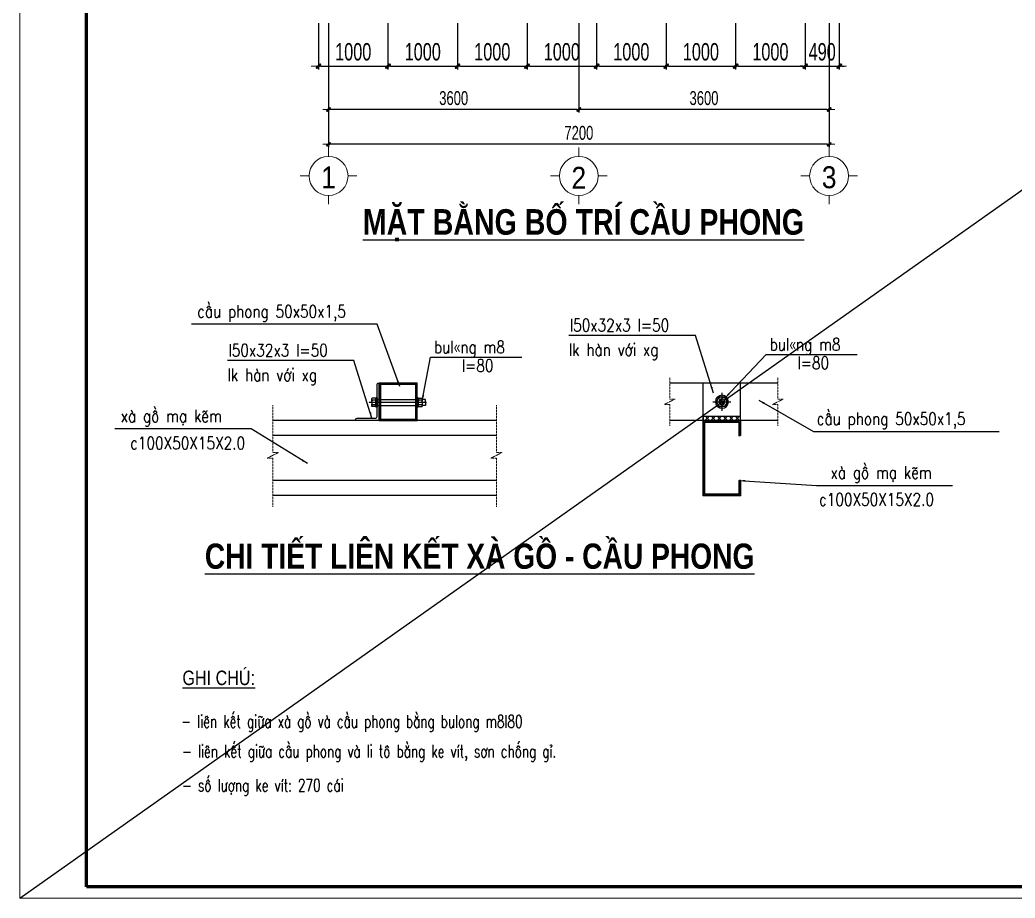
# Model space of a CAD drawing. Header units: millimetres. Extents: x -178395 to 493851, y -561170 to -280028.
# Drawn here: x 237651 to 251964, y -474425 to -461790 of the extents above; entities that cross this region are included whole.
import ezdxf
from ezdxf.enums import TextEntityAlignment as Align

# ---------------------------------------------------------------- set-up
doc = ezdxf.new("R2010")
doc.units = ezdxf.units.MM
doc.header["$MEASUREMENT"] = 0
doc.header["$PDMODE"] = 32
for name, pattern in [('CENTER2', [1.125, 0.75, -0.125, 0.125, -0.125]), ('HIDDEN', [0.375, 0.25, -0.125]), ('HIDDEN2', [0.1875, 0.125, -0.0625])]:
    doc.linetypes.add(name, pattern=pattern)
doc.layers.get('Defpoints').update_dxf_attribs({"color": 1})
doc.layers.add('BOLTS', color=9, linetype='Continuous')
doc.layers.add('KCS_Plotter', color=11, linetype='Continuous', plot=False)
for name, color, linetype, lineweight in [('Khungten_LCDI', 7, 'Continuous', 5), ('LC Dim', 8, 'Continuous', 18), ('LC Hatch', 252, 'Continuous', 9), ('LC ISO', 153, 'Continuous', 13), ('LC Net dam 1', 30, 'Continuous', 30), ('LC Net manh', 133, 'Continuous', 5), ('LC Net thay', 63, 'Continuous', 25), ('LC Text1', 3, 'Continuous', 20), ('LC Text2', 7, 'Continuous', 25), ('MANH', 35, 'HIDDEN', 5)]:
    doc.layers.add(name, color=color, linetype=linetype, lineweight=lineweight)
doc.styles.add('HOATBIF', font='hoatbif.shx', dxfattribs={"width": 0.7})
doc.styles.add('Khungten', font='VHAVAN.TTF', dxfattribs={"width": 0.9, "height": 5000})
doc.styles.add('LC 1', font='VHAVANB.TTF')
doc.styles.add('LC 3', font='vnsimli.shx', dxfattribs={"width": 0.75})
doc.styles.add('LC3', font='VHARIALB.TTF', dxfattribs={"width": 0.8})
doc.styles.add('romans.shx', font='romans.shx', dxfattribs={"width": 0.7, "bigfont": 'vns.shx'})
doc.styles.add('T2', font='VHARIAL.TTF', dxfattribs={"width": 0.8})
doc.styles.add('Title', font='VHBLACK.TTF', dxfattribs={"width": 0.8})
doc.dimstyles.new('1-100', dxfattribs={"dimscale": 100, "dimtxt": 2.5, "dimasz": 0.35, "dimexe": 0.5, "dimexo": 0, "dimgap": 0.8, "dimtad": 1, "dimdec": 0, "dimzin": 0, "dimdsep": 46, "dimtxsty": 'HOATBIF', "dimblk1": 'DOT', "dimblk2": 'DOT', "dimsah": 1, "dimcen": -1, "dimdle": 1, "dimclrd": 256, "dimclre": 256, "dimclrt": 4, "dimadec": 3, "dimazin": 2, "dimtfac": 0.333333, "dimtdec": 0, "dimtix": 1, "dimtmove": 2, "dimatfit": 3, "dimldrblk": 'DOT', "dimfxl": 1, "dimtvp": 0.833333, "dimtolj": 1, "dimtzin": 0, "dimarcsym": 0})
doc.dimstyles.new('D100X10', dxfattribs={"dimscale": 100, "dimtxt": 2.5, "dimasz": 1.2, "dimexe": 1, "dimexo": 0, "dimgap": 0.5, "dimtad": 1, "dimdec": 0, "dimlfac": 0.1, "dimzin": 0, "dimdsep": 46, "dimtxsty": 'romans.shx', "dimblk": 'ARCHTICK', "dimcen": 0.09, "dimdle": 1, "dimclrd": 8, "dimclre": 8, "dimclrt": 3, "dimadec": 0, "dimazin": 0, "dimtfac": 1, "dimtdec": 0, "dimtmove": 0, "dimatfit": 3, "dimfxl": 1, "dimtolj": 1, "dimtzin": 0, "dimarcsym": 0})
doc.dimstyles.new('DIM CHUAN', dxfattribs={"dimscale": 60, "dimtxt": 2.5, "dimasz": 0.35, "dimexe": 0.5, "dimexo": 0, "dimgap": 0.8, "dimtad": 1, "dimdec": 0, "dimzin": 0, "dimdsep": 46, "dimtxsty": 'HOATBIF', "dimblk1": 'DOT', "dimblk2": 'DOT', "dimsah": 1, "dimcen": -1, "dimdle": 1, "dimclrd": 256, "dimclre": 256, "dimclrt": 4, "dimadec": 3, "dimazin": 2, "dimtfac": 0.333333, "dimtdec": 0, "dimtix": 1, "dimtmove": 2, "dimatfit": 3, "dimldrblk": 'DOT', "dimfxl": 1, "dimtvp": 0.833333, "dimtolj": 1, "dimtzin": 0, "dimarcsym": 0})

# ---------------------------------------------------------------- blocks, each defined once
blk = doc.blocks.new('TIEUDE1')
at = {"layer": 'LC Text2', "color": 7, "style": 'LC 1'}
blk.add_attdef('TIªU§Ò', text='', height=5, dxfattribs=at).set_placement((0, 0), align=Align.BOTTOM_CENTER)
blk.add_attdef('TL', text='', height=3, dxfattribs=at).set_placement((0, -2), align=Align.TOP_CENTER)
blk = doc.blocks.new('*U500')
h = blk.add_hatch()
h.set_pattern_fill('ANSI31', color=8, scale=0.586667, angle=30, style=0)
h.set_pattern_definition([(165, (-1953.24174, 3115.80702), (-0.0189800633, -0.0708345606), [])])
edge = h.paths.add_edge_path()
edge.add_line((-3.1, 6.7), (-3.1, 6.7))
edge.add_ellipse((-3.6, 6.6), major_axis=(-0.405, 0.405), ratio=1, start_angle=231.1342, end_angle=305.0819)
edge.add_line((-3.5, 7.2), (-3.5, 7.2))
edge.add_line((-3.5, 7.2), (-2.6, 7.2))
edge.add_line((-2.6, 7.2), (-2.6, 7.2))
edge.add_ellipse((-2.5, 6.6), major_axis=(-0.405, 0.405), ratio=1, start_angle=-37.0022, end_angle=38.8658)
h = blk.add_hatch()
h.set_pattern_fill('ANSI31', color=8, scale=0.586667, angle=30, style=0)
h.set_pattern_definition([(195, (-1953.24174, -3124.60702), (-0.0189800633, 0.0708345606), [])])
edge = h.paths.add_edge_path()
edge.add_line((-3.1, 2.1), (-3.1, 2.1))
edge.add_ellipse((-3.6, 2.2), major_axis=(-0.405, 0.405), ratio=1, start_angle=144.9181, end_angle=218.8658, ccw=False)
edge.add_line((-3.5, 1.6), (-3.5, 1.6))
edge.add_line((-3.5, 1.6), (-2.6, 1.6))
edge.add_line((-2.6, 1.6), (-2.6, 1.6))
edge.add_ellipse((-2.5, 2.2), major_axis=(-0.405, 0.405), ratio=1, start_angle=51.1342, end_angle=127.0022, ccw=False)
h = blk.add_hatch()
h.set_pattern_fill('ANSI31', color=8, scale=0.586667, angle=30, style=0)
h.set_pattern_definition([(15, (1953.24174, 3115.80702), (0.0189800633, -0.0708345606), [])])
edge = h.paths.add_edge_path()
edge.add_line((3.1, 6.7), (3.1, 6.7))
edge.add_ellipse((3.6, 6.6), major_axis=(0.405, 0.405), ratio=1, start_angle=54.9181, end_angle=128.8658, ccw=False)
edge.add_line((3.5, 7.2), (3.5, 7.2))
edge.add_line((3.5, 7.2), (2.6, 7.2))
edge.add_line((2.6, 7.2), (2.6, 7.2))
edge.add_ellipse((2.5, 6.6), major_axis=(0.405, 0.405), ratio=1, start_angle=321.1342, end_angle=397.0022, ccw=False)
h = blk.add_hatch()
h.set_pattern_fill('ANSI31', color=8, scale=0.586667, angle=30, style=0)
h.set_pattern_definition([(345, (1953.24174, -3124.60702), (0.0189800633, 0.0708345606), [])])
edge = h.paths.add_edge_path()
edge.add_line((3.1, 2.1), (3.1, 2.1))
edge.add_ellipse((3.6, 2.2), major_axis=(0.405, 0.405), ratio=1, start_angle=141.1342, end_angle=215.0819)
edge.add_line((3.5, 1.6), (3.5, 1.6))
edge.add_line((3.5, 1.6), (2.6, 1.6))
edge.add_line((2.6, 1.6), (2.6, 1.6))
edge.add_ellipse((2.5, 2.2), major_axis=(0.405, 0.405), ratio=1, start_angle=232.9978, end_angle=308.8658)
h = blk.add_hatch()
h.set_pattern_fill('ANSI31', color=8, scale=0.586667, angle=30, style=0)
h.set_pattern_definition([(165, (-1953.24174, 3095.54595), (-0.0189800633, -0.0708345606), [])])
edge = h.paths.add_edge_path()
edge.add_line((-3.1, -55.6), (-3.1, -55.6))
edge.add_ellipse((-3.6, -55.6), major_axis=(-0.405, 0.405), ratio=1, start_angle=231.1342, end_angle=305.0819)
edge.add_line((-3.5, -55.1), (-3.5, -55.1))
edge.add_line((-3.5, -55.1), (-2.6, -55.1))
edge.add_line((-2.6, -55.1), (-2.6, -55.1))
edge.add_ellipse((-2.5, -55.6), major_axis=(-0.405, 0.405), ratio=1, start_angle=-37.0022, end_angle=38.8658)
h = blk.add_hatch()
h.set_pattern_fill('ANSI31', color=8, scale=0.586667, angle=30, style=0)
h.set_pattern_definition([(195, (-1953.24174, -3144.868095), (-0.0189800633, 0.0708345606), [])])
edge = h.paths.add_edge_path()
edge.add_line((-3.1, -60.1), (-3.1, -60.1))
edge.add_ellipse((-3.6, -60.1), major_axis=(-0.405, 0.405), ratio=1, start_angle=144.9181, end_angle=218.8658, ccw=False)
edge.add_line((-3.5, -60.7), (-3.5, -60.7))
edge.add_line((-3.5, -60.7), (-2.6, -60.7))
edge.add_line((-2.6, -60.7), (-2.6, -60.7))
edge.add_ellipse((-2.5, -60.1), major_axis=(-0.405, 0.405), ratio=1, start_angle=51.1342, end_angle=127.0022, ccw=False)
h = blk.add_hatch()
h.set_pattern_fill('ANSI31', color=8, scale=0.586667, angle=30, style=0)
h.set_pattern_definition([(15, (1953.24174, 3095.54595), (0.0189800633, -0.0708345606), [])])
edge = h.paths.add_edge_path()
edge.add_line((3.1, -55.6), (3.1, -55.6))
edge.add_ellipse((3.6, -55.6), major_axis=(0.405, 0.405), ratio=1, start_angle=54.9181, end_angle=128.8658, ccw=False)
edge.add_line((3.5, -55.1), (3.5, -55.1))
edge.add_line((3.5, -55.1), (2.6, -55.1))
edge.add_line((2.6, -55.1), (2.6, -55.1))
edge.add_ellipse((2.5, -55.6), major_axis=(0.405, 0.405), ratio=1, start_angle=321.1342, end_angle=397.0022, ccw=False)
h = blk.add_hatch()
h.set_pattern_fill('ANSI31', color=8, scale=0.586667, angle=30, style=0)
h.set_pattern_definition([(345, (1953.24174, -3144.868095), (0.0189800633, 0.0708345606), [])])
edge = h.paths.add_edge_path()
edge.add_line((3.1, -60.1), (3.1, -60.1))
edge.add_ellipse((3.6, -60.1), major_axis=(0.405, 0.405), ratio=1, start_angle=141.1342, end_angle=215.0819)
edge.add_line((3.5, -60.7), (3.5, -60.7))
edge.add_line((3.5, -60.7), (2.6, -60.7))
edge.add_line((2.6, -60.7), (2.6, -60.7))
edge.add_ellipse((2.5, -60.1), major_axis=(0.405, 0.405), ratio=1, start_angle=232.9978, end_angle=308.8658)
at = {"color": 8}
for p, q in [((-5.6, 2.2), (-5.6, 6.6)), ((0, 7.2), (-5, 7.2)), ((-3.1, 2.2), (-3.1, 6.6)), ((0, 7.2), (5, 7.2)), ((3.1, 2.2), (3.1, 6.6)), ((5.6, 2.2), (5.6, 6.6)), ((0, -60.7), (-5, -60.7)), ((-3.1, -60.1), (-3.1, -55.6)), ((0, -60.7), (5, -60.7)), ((3.1, -60.1), (3.1, -55.6))]:
    blk.add_line(p, q, dxfattribs=at)
at = {"color": 8, "linetype": 'CENTER2'}
blk.add_line((0, -66.5), (0, 11.2), dxfattribs=at)
at = {"color": 3, "linetype": 'HIDDEN2'}
for p, q in [((-4, 0), (-4, -53.5)), ((4, 0), (4, -53.5))]:
    blk.add_line(p, q, dxfattribs=at)
at = {"color": 3}
for points in [[(0, 1.6), (-5.8, 1.6, 0.414214), (-6.4, 1), (-6.4, 0.6, 0.414214), (-5.8, 0), (0, 0), (5.8, 0, 0.414214), (6.4, 0.6), (6.4, 1, 0.414214), (5.8, 1.6)], [(0, -53.5), (-5.8, -53.5, 0.414214), (-6.4, -54), (-6.4, -54.5, 0.414214), (-5.8, -55.1), (0, -55.1), (5.8, -55.1, 0.414214), (6.4, -54.5), (6.4, -54, 0.414214), (5.8, -53.5)]]:
    blk.add_lwpolyline(points, format="xyb", close=True, dxfattribs=at)
at = {"color": 8}
for points in [[(-5, -55.1, 0.414214), (-5.6, -55.6), (-5.6, -60.1, 0.414214), (-5, -60.7)], [(5, -55.1, -0.414214), (5.6, -55.6), (5.6, -60.1, -0.414214), (5, -60.7)]]:
    blk.add_lwpolyline(points, format="xyb", dxfattribs=at)
blk.add_lwpolyline([(-5, -55.1), (0, -55.1)], dxfattribs=at)
at = {"color": 3}
for points in [[(0, -65.1), (-3.9, -65.1, -0.414214), (-4, -65), (-4, -60.7)], [(0, -65.1), (3.9, -65.1, 0.414214), (4, -65), (4, -60.7)]]:
    blk.add_lwpolyline(points, format="xyb", dxfattribs=at)
at = {"color": 8}
for centre, start, end in [((-5, 6.6), 90, 180), ((-5, 2.2), 180, 270), ((-3.6, 6.6), 360, 90), ((-3.6, 2.2), 270, 0), ((-3.6, 2.2), 270, 0), ((-2.5, 6.6), 90, 180), ((-2.5, 2.2), 180, 270), ((-2.5, 2.2), 180, 270), ((2.5, 6.6), 360, 90), ((2.5, 2.2), 270, 0), ((2.5, 2.2), 270, 0), ((3.6, 6.6), 90, 180), ((3.6, 2.2), 180, 270), ((3.6, 2.2), 180, 270), ((5, 6.6), 360, 90), ((5, 2.2), 270, 0), ((-3.6, -55.6), 360, 90), ((-3.6, -60.1), 270, 0), ((-3.6, -60.1), 270, 0), ((-2.5, -55.6), 90, 180), ((-2.5, -60.1), 180, 270), ((-2.5, -60.1), 180, 270), ((2.5, -55.6), 360, 90), ((2.5, -60.1), 270, 0), ((2.5, -60.1), 270, 0), ((3.6, -55.6), 90, 180), ((3.6, -60.1), 180, 270), ((3.6, -60.1), 180, 270)]:
    blk.add_arc(centre, 0.573, start, end, dxfattribs=at)
blk = doc.blocks.new('_ArchTick')
at = {"color": 0, "linetype": 'ByBlock', "const_width": 0.15}
blk.add_lwpolyline([(-0.5, -0.5), (0.5, 0.5)], dxfattribs=at)
blk = doc.blocks.new('*U502')
h = blk.add_hatch()
h.set_pattern_fill('ANSI31', color=250, scale=0.06, angle=210, style=0)
h.set_pattern_definition([(255, (0, -8e-13), (0.184009, -0.049305), [])])
h.paths.add_polyline_path([(-6.4, 3.7), (-5.9, 3.4, -0.129049), (-4.6, 4.7)])
h.paths.add_polyline_path([(-5.9, 3.4), (-6.4, 3.7), (-6.4, 1.6, -0.129049)])
h = blk.add_hatch(color=250)
h.paths.add_polyline_path([(0, 4, 0.414214), (-4, 0), (0, 0)])
h.paths.add_polyline_path([(4, 0), (0, 0), (0, -4, 0.414214)])
h = blk.add_hatch()
h.set_pattern_fill('ANSI31', color=250, scale=0.06, angle=150, style=0)
h.set_pattern_definition([(195, (0, -8e-13), (0.049305, -0.184009), [])])
h.paths.add_polyline_path([(0, 7.4), (0, 6.8, -0.129049), (1.8, 6.4)])
h.paths.add_polyline_path([(0, 6.8), (0, 7.4), (-1.8, 6.4, -0.129049)])
h = blk.add_hatch()
h.set_pattern_fill('ANSI31', color=250, scale=0.06, angle=90, style=0)
h.set_pattern_definition([(135, (0, -8e-13), (-0.134704, -0.134704), [])])
h.paths.add_polyline_path([(6.4, 3.7), (5.9, 3.4, -0.129049), (6.4, 1.6)])
h.paths.add_polyline_path([(5.9, 3.4), (6.4, 3.7), (4.6, 4.7, -0.129049)])
h = blk.add_hatch()
h.set_pattern_fill('ANSI31', color=250, scale=0.06, angle=270, style=0)
h.set_pattern_definition([(315, (0, -8e-13), (0.134704, 0.134704), [])])
h.paths.add_polyline_path([(-6.4, -3.7), (-5.9, -3.4, -0.129049), (-6.4, -1.6)])
h.paths.add_polyline_path([(-5.9, -3.4), (-6.4, -3.7), (-4.6, -4.7, -0.129049)])
h = blk.add_hatch()
h.set_pattern_fill('ANSI31', color=250, scale=0.06, angle=330, style=0)
h.set_pattern_definition([(15, (0, -8e-13), (-0.049305, 0.184009), [])])
h.paths.add_polyline_path([(0, -7.4), (0, -6.8, -0.129049), (-1.8, -6.4)])
h.paths.add_polyline_path([(0, -6.8), (0, -7.4), (1.8, -6.4, -0.129049)])
h = blk.add_hatch()
h.set_pattern_fill('ANSI31', color=250, scale=0.06, angle=30, style=0)
h.set_pattern_definition([(75, (0, -8e-13), (-0.184009, 0.049305), [])])
h.paths.add_polyline_path([(6.4, -3.7), (5.9, -3.4, -0.129049), (4.6, -4.7)])
h.paths.add_polyline_path([(5.9, -3.4), (6.4, -3.7), (6.4, -1.6, -0.129049)])
at = {"color": 8, "linetype": 'CENTER2'}
blk.add_line((0, 12), (0, -12), dxfattribs=at)
at = {"color": 3, "linetype": 'Continuous'}
blk.add_lwpolyline([(6.4, -3.7), (6.4, 3.7), (0, 7.4), (-6.4, 3.7), (-6.4, -3.7), (0, -7.4)], close=True, dxfattribs=at)
at = {"color": 8, "linetype": 'CENTER2'}
blk.add_lwpolyline([(-12, 0), (12, 0)], dxfattribs=at)
at = {"color": 250, "linetype": 'Continuous'}
blk.add_circle((0, 0), 8.8, dxfattribs=at)
at = {"color": 1}
blk.add_circle((0, 0), 4, dxfattribs=at)
for centre, start, end in [((-2.8, 1.6), 119.4134, 180.5866), ((0, 3.2), 59.4134, 120.5866), ((2.8, 1.6), 359.4134, 60.5866), ((-2.8, -1.6), 179.4134, 240.5866), ((0, -3.2), 239.4134, 300.5866), ((2.8, -1.6), 299.4134, 0.5866)]:
    blk.add_arc(centre, 3.61, start, end)
blk = doc.blocks.new('lcdi fix')
at = {"layer": 'Defpoints', "lineweight": 0}
blk.add_lwpolyline([(-1200, -14850), (-1200, 14850), (40800, 14850), (40800, -14850)], close=True, dxfattribs=at)
at = {"layer": 'Khungten_LCDI', "color": 5, "lineweight": 60}
blk.add_lwpolyline([(0, -14650), (0, 14650), (40600, 14650), (40600, -14650)], close=True, dxfattribs=at)
at = {"color": 7, "style": 'Khungten', "width": 0.8}
for tag, p in [('REVISION', (39499, -10746)), ('NGAYHT', (39546, -11609))]:
    blk.add_attdef(tag, text='', height=200, dxfattribs=at).set_placement(p, align=Align.CENTER)
at = {"layer": 'LC Text1', "color": 3, "style": 'LC 1', "width": 1.834006}
for tag, p, p2 in [('TENBANVE1', (36913, -8886), (40339, -8886)), ('TENBANVE2', (36913, -9562), (40339, -9562))]:
    blk.add_attdef(tag, text='', height=250, dxfattribs=at).set_placement(p, p2, align=Align.FIT)
at = {"layer": 'LC Text1', "style": 'Title', "width": 0.7}
blk.add_attdef('SOBANVE', text='', height=250, dxfattribs=at).set_placement((39562, -13896), align=Align.CENTER)
blk = doc.blocks.new('DOT')
at = {"layer": 'LC Dim'}
blk.add_line((-3, 0), (3, 0), dxfattribs=at)
at = {"layer": 'LC Dim', "color": 4}
blk.add_line((-1, -1), (1, 1), dxfattribs=at)
blk.add_lwpolyline([(0.5, 1), (-1, -0.5), (-0.5, -1), (1, 0.5)], close=True, dxfattribs=at)
blk = doc.blocks.new('*D579')
at = {"layer": 'Defpoints', "color": 0, "ltscale": 2, "transparency": 16777216}
for p in [(245690, -461835), (249290, -461835), (245690, -463080)]:
    blk.add_point(p, dxfattribs=at)
at = {"layer": 'LC Dim', "lineweight": -2, "ltscale": 2, "transparency": 16777216}
for p, q in [((245690, -461835), (245690, -463120)), ((249290, -461835), (249290, -463120)), ((249262, -463080), (245718, -463080))]:
    blk.add_line(p, q, dxfattribs=at)
at = {"layer": 'LC Dim', "lineweight": -2, "ltscale": 2, "transparency": 16777216, "xscale": 28, "yscale": 28, "zscale": 28, "rotation": 180}
blk.add_blockref('DOT', (245690, -463080), dxfattribs=at)
at = {"layer": 'LC Dim', "lineweight": -2, "ltscale": 2, "transparency": 16777216, "xscale": 28, "yscale": 28, "zscale": 28}
blk.add_blockref('DOT', (249290, -463080), dxfattribs=at)
at = {"layer": 'LC Dim', "color": 4, "ltscale": 2, "transparency": 16777216, "insert": (247490, -462916), "char_height": 200, "attachment_point": 5, "style": 'HOATBIF'}
blk.add_mtext('\\A1;3600', dxfattribs=at)
blk = doc.blocks.new('_Dot')
at = {"color": 0, "linetype": 'ByBlock', "lineweight": -2}
blk.add_line((-0.5, 0), (-1, 0), dxfattribs=at)
at = {"color": 0, "linetype": 'ByBlock', "const_width": 0.5}
blk.add_lwpolyline([(-0.25, 0, 1), (0.25, 0, 1)], format="xyb", close=True, dxfattribs=at)
blk = doc.blocks.new('*D580')
at = {"layer": 'Defpoints', "color": 0, "ltscale": 2, "transparency": 16777216}
for p in [(242090, -461835), (245690, -461835), (242090, -463080)]:
    blk.add_point(p, dxfattribs=at)
at = {"layer": 'LC Dim', "lineweight": -2, "ltscale": 2, "transparency": 16777216}
for p, q in [((242090, -461835), (242090, -463120)), ((245690, -461835), (245690, -463120)), ((245662, -463080), (242118, -463080))]:
    blk.add_line(p, q, dxfattribs=at)
at = {"layer": 'LC Dim', "lineweight": -2, "ltscale": 2, "transparency": 16777216, "xscale": 28, "yscale": 28, "zscale": 28, "rotation": 180}
blk.add_blockref('DOT', (242090, -463080), dxfattribs=at)
at = {"layer": 'LC Dim', "lineweight": -2, "ltscale": 2, "transparency": 16777216, "xscale": 28, "yscale": 28, "zscale": 28}
blk.add_blockref('DOT', (245690, -463080), dxfattribs=at)
at = {"layer": 'LC Dim', "color": 4, "ltscale": 2, "transparency": 16777216, "insert": (243890, -462916), "char_height": 200, "attachment_point": 5, "style": 'HOATBIF'}
blk.add_mtext('\\A1;3600', dxfattribs=at)
blk = doc.blocks.new('*D581')
at = {"layer": 'Defpoints', "color": 0, "ltscale": 2, "transparency": 16777216}
for p in [(242090, -461835), (249290, -461835), (242090, -463580)]:
    blk.add_point(p, dxfattribs=at)
at = {"layer": 'LC Dim', "lineweight": -2, "ltscale": 2, "transparency": 16777216}
for p, q in [((242090, -461835), (242090, -463620)), ((249290, -461835), (249290, -463620)), ((249262, -463580), (242118, -463580))]:
    blk.add_line(p, q, dxfattribs=at)
at = {"layer": 'LC Dim', "lineweight": -2, "ltscale": 2, "transparency": 16777216, "xscale": 28, "yscale": 28, "zscale": 28, "rotation": 180}
blk.add_blockref('DOT', (242090, -463580), dxfattribs=at)
at = {"layer": 'LC Dim', "lineweight": -2, "ltscale": 2, "transparency": 16777216, "xscale": 28, "yscale": 28, "zscale": 28}
blk.add_blockref('DOT', (249290, -463580), dxfattribs=at)
at = {"layer": 'LC Dim', "color": 4, "ltscale": 2, "transparency": 16777216, "insert": (245690, -463416), "char_height": 200, "attachment_point": 5, "style": 'HOATBIF'}
blk.add_mtext('\\A1;7200', dxfattribs=at)
blk = doc.blocks.new('TTRUC')
at = {"layer": 'LC ISO'}
for p, q in [((0, 6.95), (0, 10.13)), ((-6.95, 0), (-10.13, 0)), ((6.95, 0), (10.13, 0)), ((0, -6.95), (0, -10.13))]:
    blk.add_line(p, q, dxfattribs=at)
at = {"layer": 'LC Net manh'}
blk.add_circle((0, 0), 6.95, dxfattribs=at)
blk = doc.blocks.new('*D933')
at = {"layer": 'Defpoints', "color": 0, "ltscale": 250, "transparency": 16777216}
for p in [(241945, -461835), (242945, -461835), (242945, -462455)]:
    blk.add_point(p, dxfattribs=at)
at = {"layer": 'LC Dim', "linetype": 'ByBlock', "lineweight": -2, "ltscale": 250, "transparency": 16777216}
for p, q in [((241945, -461835), (241945, -462505)), ((242945, -461835), (242945, -462505)), ((241980, -462455), (242910, -462455))]:
    blk.add_line(p, q, dxfattribs=at)
at = {"layer": 'LC Dim', "lineweight": -2, "ltscale": 250, "transparency": 16777216, "xscale": 35, "yscale": 35, "zscale": 35, "rotation": 180}
blk.add_blockref('DOT', (241945, -462455), dxfattribs=at)
at = {"layer": 'LC Dim', "lineweight": -2, "ltscale": 250, "transparency": 16777216, "xscale": 35, "yscale": 35, "zscale": 35}
blk.add_blockref('DOT', (242945, -462455), dxfattribs=at)
at = {"layer": 'LC Dim', "color": 4, "ltscale": 250, "transparency": 16777216, "insert": (242445, -462250), "char_height": 250, "attachment_point": 5, "style": 'HOATBIF'}
blk.add_mtext('\\A1;1000', dxfattribs=at)
blk = doc.blocks.new('*D934')
at = {"layer": 'Defpoints', "color": 0, "ltscale": 250, "transparency": 16777216}
for p in [(242945, -461835), (243945, -461835), (243945, -462455)]:
    blk.add_point(p, dxfattribs=at)
at = {"layer": 'LC Dim', "linetype": 'ByBlock', "lineweight": -2, "ltscale": 250, "transparency": 16777216}
for p, q in [((242945, -461835), (242945, -462505)), ((243945, -461835), (243945, -462505)), ((242980, -462455), (243910, -462455))]:
    blk.add_line(p, q, dxfattribs=at)
at = {"layer": 'LC Dim', "lineweight": -2, "ltscale": 250, "transparency": 16777216, "xscale": 35, "yscale": 35, "zscale": 35, "rotation": 180}
blk.add_blockref('DOT', (242945, -462455), dxfattribs=at)
at = {"layer": 'LC Dim', "lineweight": -2, "ltscale": 250, "transparency": 16777216, "xscale": 35, "yscale": 35, "zscale": 35}
blk.add_blockref('DOT', (243945, -462455), dxfattribs=at)
at = {"layer": 'LC Dim', "color": 4, "ltscale": 250, "transparency": 16777216, "insert": (243445, -462250), "char_height": 250, "attachment_point": 5, "style": 'HOATBIF'}
blk.add_mtext('\\A1;1000', dxfattribs=at)
blk = doc.blocks.new('*D935')
at = {"layer": 'Defpoints', "color": 0, "ltscale": 250, "transparency": 16777216}
for p in [(243945, -461835), (244945, -461835), (244945, -462455)]:
    blk.add_point(p, dxfattribs=at)
at = {"layer": 'LC Dim', "linetype": 'ByBlock', "lineweight": -2, "ltscale": 250, "transparency": 16777216}
for p, q in [((243945, -461835), (243945, -462505)), ((244945, -461835), (244945, -462505)), ((243980, -462455), (244910, -462455))]:
    blk.add_line(p, q, dxfattribs=at)
at = {"layer": 'LC Dim', "lineweight": -2, "ltscale": 250, "transparency": 16777216, "xscale": 35, "yscale": 35, "zscale": 35, "rotation": 180}
blk.add_blockref('DOT', (243945, -462455), dxfattribs=at)
at = {"layer": 'LC Dim', "lineweight": -2, "ltscale": 250, "transparency": 16777216, "xscale": 35, "yscale": 35, "zscale": 35}
blk.add_blockref('DOT', (244945, -462455), dxfattribs=at)
at = {"layer": 'LC Dim', "color": 4, "ltscale": 250, "transparency": 16777216, "insert": (244445, -462250), "char_height": 250, "attachment_point": 5, "style": 'HOATBIF'}
blk.add_mtext('\\A1;1000', dxfattribs=at)
blk = doc.blocks.new('*D936')
at = {"layer": 'Defpoints', "color": 0, "ltscale": 250, "transparency": 16777216}
for p in [(244945, -461835), (245945, -461835), (245945, -462455)]:
    blk.add_point(p, dxfattribs=at)
at = {"layer": 'LC Dim', "linetype": 'ByBlock', "lineweight": -2, "ltscale": 250, "transparency": 16777216}
for p, q in [((244945, -461835), (244945, -462505)), ((245945, -461835), (245945, -462505)), ((244980, -462455), (245910, -462455))]:
    blk.add_line(p, q, dxfattribs=at)
at = {"layer": 'LC Dim', "lineweight": -2, "ltscale": 250, "transparency": 16777216, "xscale": 35, "yscale": 35, "zscale": 35, "rotation": 180}
blk.add_blockref('DOT', (244945, -462455), dxfattribs=at)
at = {"layer": 'LC Dim', "lineweight": -2, "ltscale": 250, "transparency": 16777216, "xscale": 35, "yscale": 35, "zscale": 35}
blk.add_blockref('DOT', (245945, -462455), dxfattribs=at)
at = {"layer": 'LC Dim', "color": 4, "ltscale": 250, "transparency": 16777216, "insert": (245445, -462250), "char_height": 250, "attachment_point": 5, "style": 'HOATBIF'}
blk.add_mtext('\\A1;1000', dxfattribs=at)
blk = doc.blocks.new('*D937')
at = {"layer": 'Defpoints', "color": 0, "ltscale": 250, "transparency": 16777216}
for p in [(245945, -461835), (246945, -461835), (246945, -462455)]:
    blk.add_point(p, dxfattribs=at)
at = {"layer": 'LC Dim', "linetype": 'ByBlock', "lineweight": -2, "ltscale": 250, "transparency": 16777216}
for p, q in [((245945, -461835), (245945, -462505)), ((246945, -461835), (246945, -462505)), ((245980, -462455), (246910, -462455))]:
    blk.add_line(p, q, dxfattribs=at)
at = {"layer": 'LC Dim', "lineweight": -2, "ltscale": 250, "transparency": 16777216, "xscale": 35, "yscale": 35, "zscale": 35, "rotation": 180}
blk.add_blockref('DOT', (245945, -462455), dxfattribs=at)
at = {"layer": 'LC Dim', "lineweight": -2, "ltscale": 250, "transparency": 16777216, "xscale": 35, "yscale": 35, "zscale": 35}
blk.add_blockref('DOT', (246945, -462455), dxfattribs=at)
at = {"layer": 'LC Dim', "color": 4, "ltscale": 250, "transparency": 16777216, "insert": (246445, -462250), "char_height": 250, "attachment_point": 5, "style": 'HOATBIF'}
blk.add_mtext('\\A1;1000', dxfattribs=at)
blk = doc.blocks.new('*D938')
at = {"layer": 'Defpoints', "color": 0, "ltscale": 250, "transparency": 16777216}
for p in [(246945, -461835), (247945, -461835), (247945, -462455)]:
    blk.add_point(p, dxfattribs=at)
at = {"layer": 'LC Dim', "linetype": 'ByBlock', "lineweight": -2, "ltscale": 250, "transparency": 16777216}
for p, q in [((246945, -461835), (246945, -462505)), ((247945, -461835), (247945, -462505)), ((246980, -462455), (247910, -462455))]:
    blk.add_line(p, q, dxfattribs=at)
at = {"layer": 'LC Dim', "lineweight": -2, "ltscale": 250, "transparency": 16777216, "xscale": 35, "yscale": 35, "zscale": 35, "rotation": 180}
blk.add_blockref('DOT', (246945, -462455), dxfattribs=at)
at = {"layer": 'LC Dim', "lineweight": -2, "ltscale": 250, "transparency": 16777216, "xscale": 35, "yscale": 35, "zscale": 35}
blk.add_blockref('DOT', (247945, -462455), dxfattribs=at)
at = {"layer": 'LC Dim', "color": 4, "ltscale": 250, "transparency": 16777216, "insert": (247445, -462250), "char_height": 250, "attachment_point": 5, "style": 'HOATBIF'}
blk.add_mtext('\\A1;1000', dxfattribs=at)
blk = doc.blocks.new('*D939')
at = {"layer": 'Defpoints', "color": 0, "ltscale": 250, "transparency": 16777216}
for p in [(247945, -461835), (248945, -461835), (248945, -462455)]:
    blk.add_point(p, dxfattribs=at)
at = {"layer": 'LC Dim', "linetype": 'ByBlock', "lineweight": -2, "ltscale": 250, "transparency": 16777216}
for p, q in [((247945, -461835), (247945, -462505)), ((248945, -461835), (248945, -462505)), ((247980, -462455), (248910, -462455))]:
    blk.add_line(p, q, dxfattribs=at)
at = {"layer": 'LC Dim', "lineweight": -2, "ltscale": 250, "transparency": 16777216, "xscale": 35, "yscale": 35, "zscale": 35, "rotation": 180}
blk.add_blockref('DOT', (247945, -462455), dxfattribs=at)
at = {"layer": 'LC Dim', "lineweight": -2, "ltscale": 250, "transparency": 16777216, "xscale": 35, "yscale": 35, "zscale": 35}
blk.add_blockref('DOT', (248945, -462455), dxfattribs=at)
at = {"layer": 'LC Dim', "color": 4, "ltscale": 250, "transparency": 16777216, "insert": (248445, -462250), "char_height": 250, "attachment_point": 5, "style": 'HOATBIF'}
blk.add_mtext('\\A1;1000', dxfattribs=at)
blk = doc.blocks.new('*D940')
at = {"layer": 'Defpoints', "color": 0, "ltscale": 250, "transparency": 16777216}
for p in [(248945, -461835), (249435, -461835), (249435, -462455)]:
    blk.add_point(p, dxfattribs=at)
at = {"layer": 'LC Dim', "linetype": 'ByBlock', "lineweight": -2, "ltscale": 250, "transparency": 16777216}
for p, q in [((248945, -461835), (248945, -462505)), ((249435, -461835), (249435, -462505)), ((248910, -462455), (248875, -462455)), ((248945, -462455), (249435, -462455)), ((249470, -462455), (249505, -462455))]:
    blk.add_line(p, q, dxfattribs=at)
at = {"layer": 'LC Dim', "lineweight": -2, "ltscale": 250, "transparency": 16777216, "xscale": 35, "yscale": 35, "zscale": 35}
blk.add_blockref('DOT', (248945, -462455), dxfattribs=at)
at = {"layer": 'LC Dim', "lineweight": -2, "ltscale": 250, "transparency": 16777216, "xscale": 35, "yscale": 35, "zscale": 35, "rotation": 180}
blk.add_blockref('DOT', (249435, -462455), dxfattribs=at)
at = {"layer": 'LC Dim', "color": 4, "ltscale": 250, "transparency": 16777216, "insert": (249190, -462250), "char_height": 250, "attachment_point": 5, "style": 'HOATBIF'}
blk.add_mtext('\\A1;490', dxfattribs=at)
blk = doc.blocks.new('fsfsg')
at = {"layer": 'LC Hatch', "ltscale": 2}
h = blk.add_hatch(dxfattribs=at)
h.set_pattern_fill('ANSI37', color=256, scale=681.818182)
h.set_pattern_definition([(45, (-763818.4, 281570.58), (-60.2647825, 60.2647825), []), (135, (-763818.4, 281570.58), (-60.2647825, -60.2647825), [])])
h.paths.add_polyline_path([(3603, 1092), (2853, 1092), (2853, 1011), (3603, 1011)])
at = {"layer": 'LC Net dam 1', "ltscale": 2}
for points in [[(-3621, 1011), (-2871, 1011), (-2871, 1761), (-3621, 1761)], [(-3599, 1033), (-2894, 1033), (-2894, 1738), (-3599, 1738)]]:
    blk.add_lwpolyline(points, close=True, dxfattribs=at)
at = {"layer": 'LC Net dam 1'}
blk.add_lwpolyline([(3603, 711), (3573, 711), (3573, 981), (2883, 981), (2883, -459), (3573, -459), (3573, -189), (3603, -189), (3603, -489), (2853, -489), (2853, 1011), (3603, 1011), (3603, 711)], dxfattribs=at)
at = {"layer": 'LC Net thay'}
for p, q in [((4346, 1761), (2185, 1761)), ((2853, 1011), (2853, 1761)), ((3603, 1011), (3603, 1761)), ((-1279, 1011), (-5753, 1011)), ((4346, 1011), (2185, 1011)), ((-1279, 711), (-5753, 711)), ((-1279, -189), (-5753, -189)), ((-1279, -489), (-5753, -489))]:
    blk.add_line(p, q, dxfattribs=at)
at = {"layer": 'LC Net thay', "ltscale": 2}
blk.add_lwpolyline([(-3621, 1761), (-3621, 1011), (-4101, 1011), (-4101, 1018, -0.414214), (-4064, 1056), (-3704, 1056, 0.414214), (-3666, 1093), (-3666, 1723, -0.414214), (-3629, 1761)], format="xyb", close=True, dxfattribs=at)
at = {"layer": 'LC Net thay'}
blk.add_lwpolyline([(2853, 1011), (3603, 1011), (3603, 1092), (2853, 1092)], close=True, dxfattribs=at)
at = {"layer": 'MANH', "ltscale": 2}
for points in [[(2185, 904), (2185, 1332), (2078, 1332), (2292, 1439), (2185, 1439), (2185, 1868)], [(4346, 904), (4346, 1332), (4239, 1332), (4453, 1439), (4346, 1439), (4346, 1868)], [(-5753, -716), (-5753, 257), (-5866, 257), (-5641, 370), (-5753, 370), (-5753, 1320)], [(-1279, -716), (-1279, 257), (-1392, 257), (-1167, 370), (-1279, 370), (-1279, 1320)]]:
    blk.add_lwpolyline(points, dxfattribs=at)
at = {"layer": 'BOLTS', "xscale": -14.89361702127659, "yscale": 14.89361702127659, "zscale": 14.89361702127659, "rotation": 90}
for name, p in [('*U500', (-3666, 1373)), ('*U502', (3228, 1386))]:
    blk.add_blockref(name, p, dxfattribs=at)
at = {"layer": 'LC Text1', "color": 3, "style": 'LC 3', "width": 0.8}
for s, p in [('cÇu phong 50x50x1,5', (-7264, 3069)), ('l50x32x3 l=50', (186, 2794)), ('bul«ng m8', (-2528, 2356)), ('bul«ng m8', (4182, 2409)), ('l50x32x3 l=50', (-6639, 2291)), ('lk hµn víi xg', (167, 2304)), ('l=80', (-1973, 1984)), ('l=80', (4737, 2038)), ('lk hµn víi xg', (-6658, 1801)), ('xµ gå m¹ kÏm', (-8792, 976)), ('cÇu phong 50x50x1,5', (5124, 922)), ('c100X50X15X2.0', (-8602, 435)), ('xµ gå m¹ kÏm', (5400, -153)), ('c100X50X15X2.0', (5171, -694))]:
    blk.add_text(s, height=250, dxfattribs=at).set_placement(p)
at = {"layer": 'LC Dim'}
for points in [[(-3213, 1690), (-3664, 2936), (-7378, 2936)], [(3057, 1559), (2697, 2714), (166, 2714)], [(-3768, 1056), (-4128, 2211), (-6659, 2211)], [(-2764, 1406), (-2598, 2276), (-775, 2276)], [(3288, 1460), (4111, 2329), (5935, 2329)], [(3968, 1415), (5057, 788), (8770, 788)], [(-5059, 154), (-6186, 842), (-8906, 842)], [(3573, -189), (5117, -286), (7837, -286)]]:
    blk.add_leader(points, dimstyle='D100X10', dxfattribs=at)

msp = doc.modelspace()

# ---------------------------------------------------------------- linework, layer by layer
at = {"layer": 'KCS_Plotter', "ltscale": 250}
msp.add_line((237651, -474425.4), (271251, -450665.4), dxfattribs=at)

# ---------------------------------------------------------------- block references
at = {"layer": 'LC ISO', "xscale": -40.31376784078886, "yscale": 40.31376784078886, "zscale": 40.31376784078886, "rotation": 180.0000000000055}
for p in [(242089.7, -464034.8), (245689.7, -464034.8), (249289.7, -464034.8)]:
    msp.add_blockref('TTRUC', p, dxfattribs=at)
at = {"layer": 'LC Net thay'}
for name, p, xscale, yscale, zscale in [('lcdi fix', (238611, -462545.4), 0.8, 0.8, 0.8), ('fsfsg', (245425.2, -468281.1), 0.7193944491270804, 0.7193944491270804, 0.7193944491270804)]:
    msp.add_blockref(name, p, dxfattribs=dict(at, xscale=xscale, yscale=yscale, zscale=zscale))
at = {"layer": 'LC Text2'}
ref = msp.add_blockref('TIEUDE1', (245756.4, -464990.8), dxfattribs=dict(at, xscale=74.6666647301351, yscale=74.6666647301351, zscale=74.6666647301351))
ref.add_attrib('TIªU§Ò', '%%UmÆt b»ng bè trÝ cÇu phong', dxfattribs={"color": 7, "height": 367.69, "style": 'LC3', "width": 0.8}).set_placement((245756.4, -464990.8), align=Align.BOTTOM_CENTER)
ref = msp.add_blockref('TIEUDE1', (244263, -469795.9), dxfattribs=dict(at, xscale=73.66, yscale=73.66, zscale=73.66))
ref.add_attrib('TIªU§Ò', '%%Uchi tiÕt LI£N KÕT Xµ Gå - CÇU PHONG', dxfattribs={"color": 7, "height": 362.732, "style": 'LC3', "width": 0.8}).set_placement((244263, -469795.9), align=Align.BOTTOM_CENTER)

# ---------------------------------------------------------------- texts
at = {"layer": 'LC Text1', "ltscale": 0.2, "style": 'LC 1', "width": 0.9}
for s, p in [('3', (249289.7, -464306.5)), ('1', (242089.7, -464308.2)), ('2', (245689.7, -464314.2))]:
    msp.add_text(s, height=315.7, dxfattribs=at).set_placement(p, align=Align.BOTTOM_CENTER)
at = {"layer": 'LC Text1', "color": 3, "style": 'LC 3', "width": 0.7}
for s, p in [('- liªn kÕt gi÷a xµ gå vµ cÇu phong b»ng bulong m8l80', (239972.1, -471973.8)), ('- liªn kÕt gi÷a cÇu phong vµ li t« b»ng ke vÝt, s¬n chèng gØ.', (239983.1, -472402.3)), ('- sè l\xadîng ke vÝt: 270 c¸i', (239983.1, -472892.8))]:
    msp.add_text(s, height=181, dxfattribs=at).set_placement(p)
at = {"layer": 'LC Text2', "style": 'T2', "width": 0.8}
msp.add_text('%%Ughi chó:', height=207.568, dxfattribs=at).set_placement((239988.7, -471360.3))

# ---------------------------------------------------------------- dimensions: what is measured, and where the dimension line sits
at = {"layer": 'LC Dim', "ltscale": 250}
for base, p1, p2, picture, middle in [((242944.7, -462454.9), (241944.7, -461835.2), (242944.7, -461835.2), '*D933', (242444.7, -462249.9)), ((243944.7, -462454.9), (242944.7, -461835.2), (243944.7, -461835.2), '*D934', (243444.7, -462249.9)), ((244944.7, -462454.9), (243944.7, -461835.2), (244944.7, -461835.2), '*D935', (244444.7, -462249.9)), ((245944.7, -462454.9), (244944.7, -461835.2), (245944.7, -461835.2), '*D936', (245444.7, -462249.9)), ((246944.7, -462454.9), (245944.7, -461835.2), (246944.7, -461835.2), '*D937', (246444.7, -462249.9)), ((247944.7, -462454.9), (246944.7, -461835.2), (247944.7, -461835.2), '*D938', (247444.7, -462249.9)), ((248944.7, -462454.9), (247944.7, -461835.2), (248944.7, -461835.2), '*D939', (248444.7, -462249.9)), ((249434.7, -462454.9), (248944.7, -461835.2), (249434.7, -461835.2), '*D940', (249189.7, -462249.9))]:
    dim = msp.add_linear_dim(base=base, p1=p1, p2=p2, dimstyle='1-100', override={"dimfxl": 0, "dimarcsym": 1}, dxfattribs=at)
    dim.commit()
    dim.dimension.update_dxf_attribs({"geometry": picture, "text_midpoint": middle})
at = {"layer": 'LC Dim', "ltscale": 2}
for base, p1, p2, picture, middle in [((242089.7, -463079.9), (245689.7, -461835.2), (242089.7, -461835.2), '*D580', (243889.7, -462915.9)), ((245689.7, -463079.9), (249289.7, -461835.2), (245689.7, -461835.2), '*D579', (247489.7, -462915.9))]:
    dim = msp.add_linear_dim(base=base, p1=p1, p2=p2, angle=180, dimstyle='DIM CHUAN', override={"dimscale": 80}, dxfattribs=at)
    dim.commit()
    dim.dimension.update_dxf_attribs({"geometry": picture, "text_midpoint": middle})
dim = msp.add_linear_dim(base=(242089.7, -463579.9), p1=(249289.7, -461835.2), p2=(242089.7, -461835.2), dimstyle='DIM CHUAN', override={"dimscale": 80}, dxfattribs=at)
dim.commit()
dim.dimension.update_dxf_attribs({"geometry": '*D581', "text_midpoint": (245689.7, -463415.9)})

doc.saveas('drawing.dxf')
